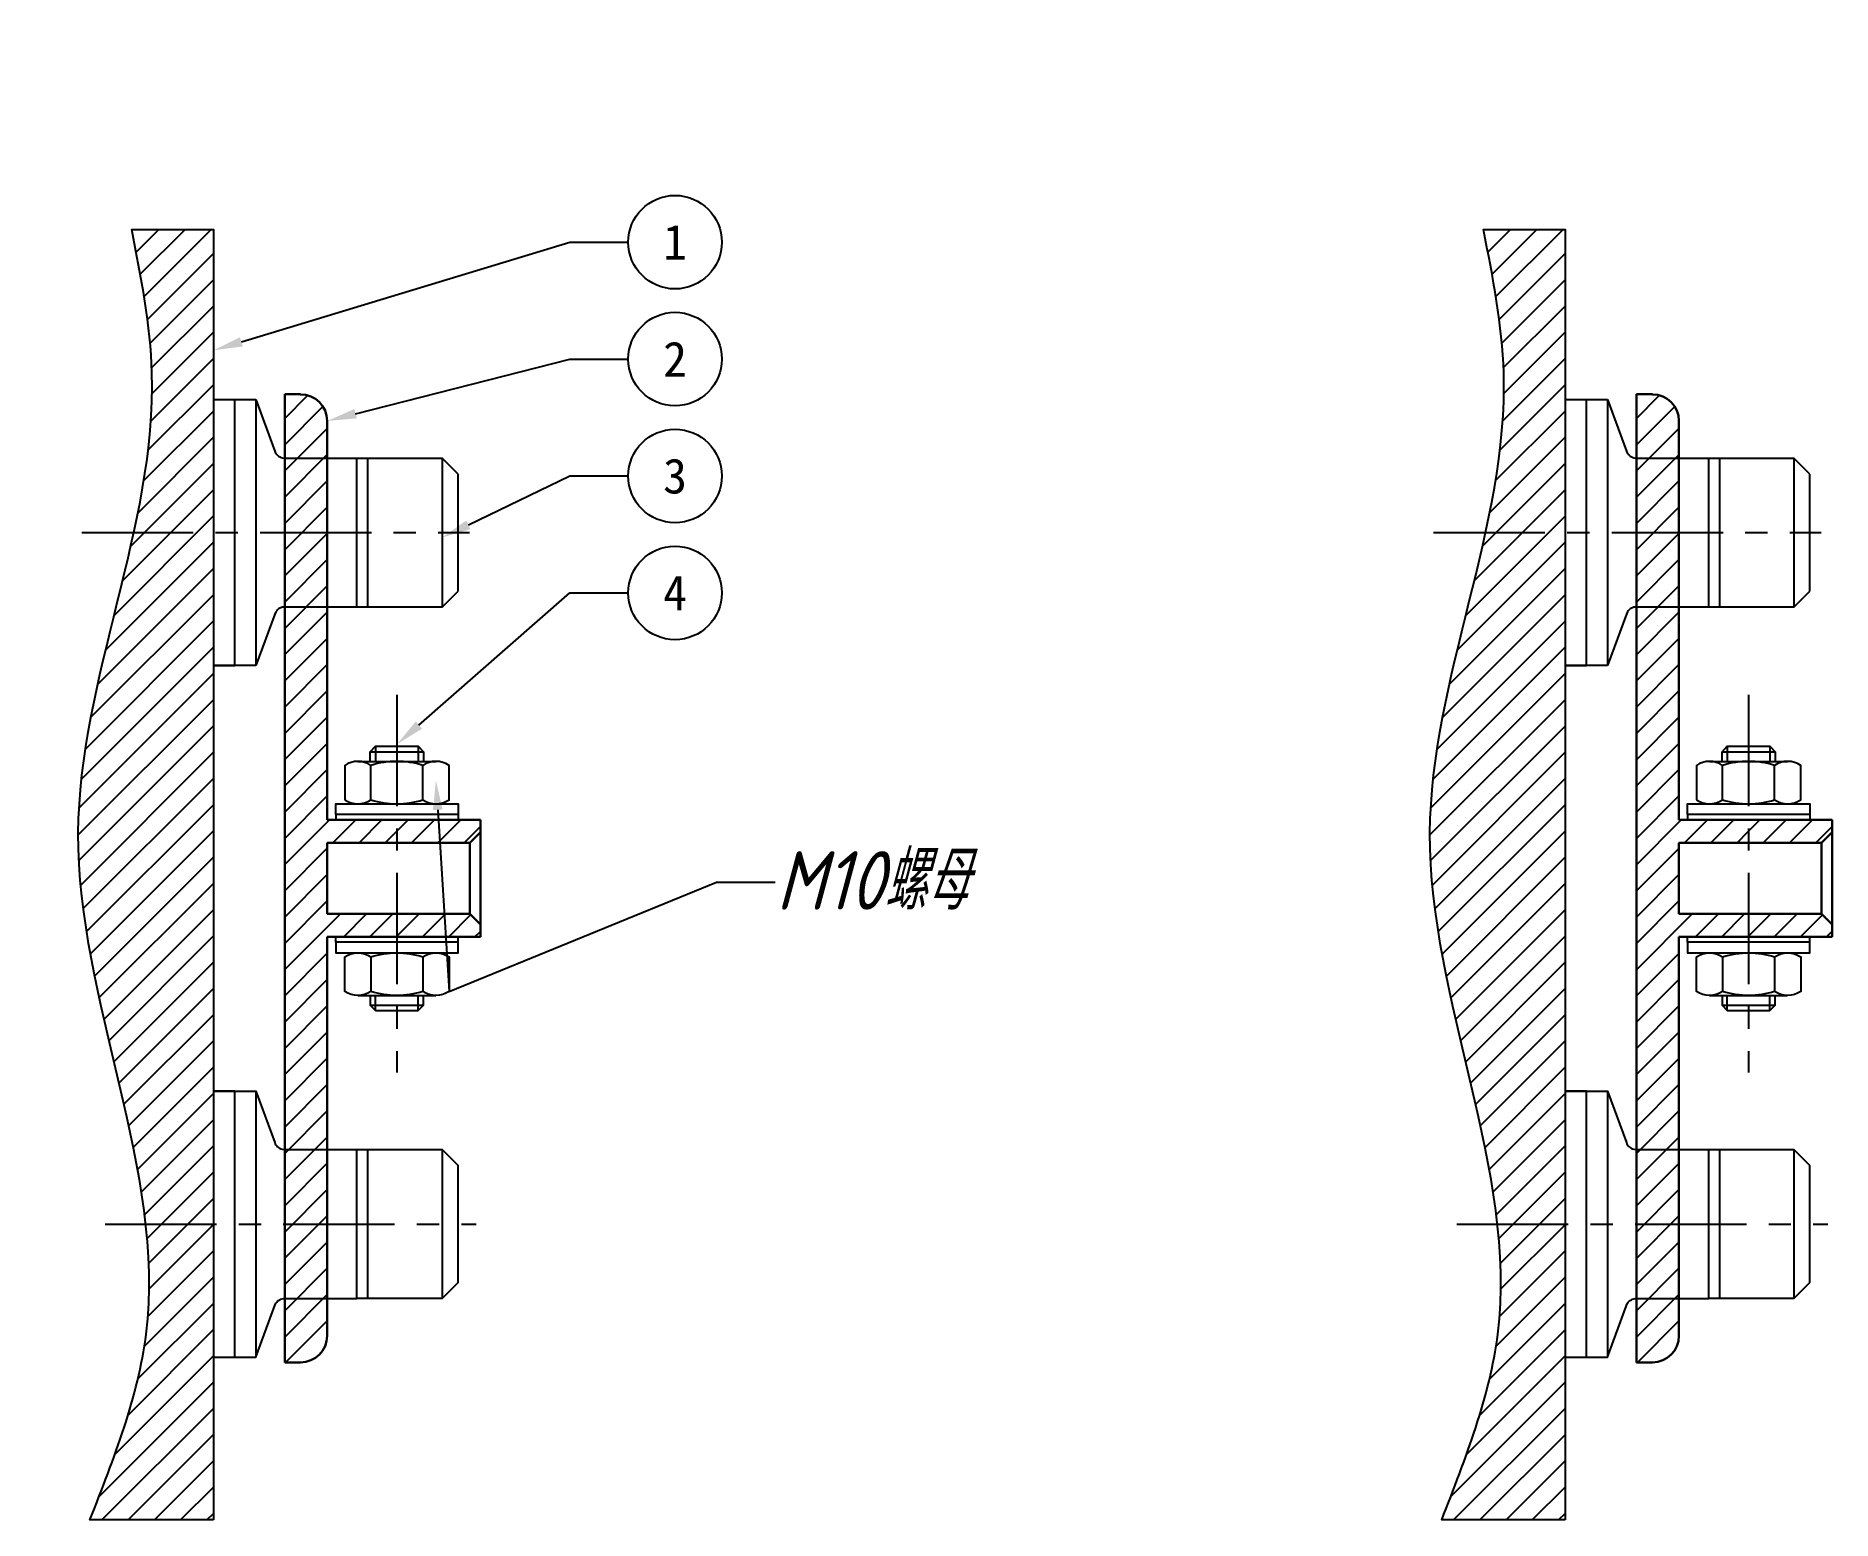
# Model space of a CAD drawing. Header units: millimetres. Extents: x 612 to 766, y 142 to 269.
import ezdxf
from ezdxf import colors
from ezdxf.entities.mleader import LeaderData, LeaderLine
from ezdxf.enums import TextEntityAlignment as Align
from ezdxf.math import Vec2, Vec3

# ---------------------------------------------------------------- set-up
doc = ezdxf.new("R2010")
doc.units = ezdxf.units.MM
doc.linetypes.add('CENTER', pattern=[50.8, 31.75, -6.35, 6.35, -6.35])
doc.styles.add('GB3.5', font='gbeitc.shx', dxfattribs={"bigfont": 'gbcbig.shx'})
doc.styles.add('仿宋', font='', dxfattribs={"width": 0.7})
doc.styles.get('仿宋').set_extended_font_data('FangSong')
pattern_1 = [(45, (115.665, 0), (-1.122532, 1.122532), [])]

# ---------------------------------------------------------------- blocks, each defined once
blk = doc.blocks.new('_TagCircle')
at = {"color": 0, "linetype": 'ByBlock', "lineweight": -2, "transparency": 16777216}
blk.add_circle((0, 0), 4, dxfattribs=at)
at = {"color": 0, "transparency": 16777216, "style": '仿宋'}
blk.add_attdef('TAGNUMBER', text='', height=3, dxfattribs=at).set_placement((0, -1.5), align=Align.CENTER)

msp = doc.modelspace()

# ---------------------------------------------------------------- hatches: boundary and pattern name
h = msp.add_hatch()
h.set_pattern_fill('ANSI31', color=2, scale=0.5)
edge = h.paths.add_edge_path()
edge.add_spline(control_points=[(627.23, 214.82), (627.23, 214.82), (627.23, 214.82), (627.23, 214.82)], knot_values=[0.662112, 0.662112, 0.662112, 0.662112, 0.662116, 0.662116, 0.662116, 0.662116], weights=[1, 1, 1, 1], degree=3, periodic=0)
edge.add_spline(control_points=[(627.23, 214.82), (627.23, 218.61), (627.23, 222.4), (627.23, 226.19)], knot_values=[0.662116, 0.662116, 0.662116, 0.662116, 0.765157, 0.765157, 0.765157, 0.765157], weights=[1, 1, 1, 1], degree=3, periodic=0)
edge.add_line((627.23, 226.19), (620.42, 226.19))
edge.add_spline(control_points=[(620.42, 226.19), (618.56, 217.65), (612.04, 198.08), (620.21, 178.07), (621.43, 167.04)], knot_values=[28.238497, 28.238497, 28.238497, 28.238497, 54.26201, 87.865079, 87.865079, 87.865079, 87.865079], weights=[1, 1, 1, 1, 1], degree=3, periodic=0)
edge.add_line((621.43, 167.04), (627.23, 167.04))
edge.add_spline(control_points=[(627.23, 167.04), (627.23, 170.83), (627.23, 174.63), (627.23, 178.42)], knot_values=[0.229343, 0.229343, 0.229343, 0.229343, 0.33238, 0.33238, 0.33238, 0.33238], weights=[1, 1, 1, 1], degree=3, periodic=0)
edge.add_spline(control_points=[(627.23, 178.42), (627.23, 178.42), (627.23, 178.42), (627.23, 178.42)], knot_values=[0.33238, 0.33238, 0.33238, 0.33238, 0.332384, 0.332384, 0.332384, 0.332384], weights=[1, 1, 1, 1], degree=3, periodic=0)
edge.add_spline(control_points=[(627.23, 178.42), (627.23, 190.55), (627.23, 202.68), (627.23, 214.82)], knot_values=[0.332384, 0.332384, 0.332384, 0.332384, 0.662112, 0.662112, 0.662112, 0.662112], weights=[1, 1, 1, 1], degree=3, periodic=0)
edge = h.paths.add_edge_path()
edge.add_spline(control_points=[(627.23, 252.12), (624.92, 252.12), (622.61, 252.12), (620.28, 252.12), (620.26, 252.12), (620.24, 252.12)], knot_values=[1, 1, 1, 1, 1.99, 1.99, 2, 2, 2, 2], weights=[1, 1, 1, 1, 1, 1], degree=3, periodic=0)
edge.add_spline(control_points=[(620.24, 252.12), (621.04, 248.03), (622.75, 239.36), (621.41, 230.74), (620.42, 226.19)], knot_values=[2, 2, 2, 2, 14.383561, 28.238497, 28.238497, 28.238497, 28.238497], weights=[1, 1, 1, 1, 1], degree=3, periodic=0)
edge.add_line((620.42, 226.19), (627.23, 226.19))
edge.add_spline(control_points=[(627.23, 226.19), (627.23, 229.98), (627.23, 233.78), (627.23, 237.57)], knot_values=[0.765157, 0.765157, 0.765157, 0.765157, 0.868198, 0.868198, 0.868198, 0.868198], weights=[1, 1, 1, 1], degree=3, periodic=0)
edge.add_spline(control_points=[(627.23, 237.57), (627.23, 242.42), (627.23, 247.27), (627.23, 252.12)], knot_values=[0.868198, 0.868198, 0.868198, 0.868198, 1, 1, 1, 1], weights=[1, 1, 1, 1], degree=3, periodic=0)
edge = h.paths.add_edge_path()
edge.add_spline(control_points=[(627.23, 141.73), (627.23, 146.37), (627.23, 151.02), (627.23, 155.67)], knot_values=[0, 0, 0, 0, 0.126298, 0.126298, 0.126298, 0.126298], weights=[1, 1, 1, 1], degree=3, periodic=0)
edge.add_spline(control_points=[(627.23, 155.67), (627.23, 155.67), (627.23, 155.67), (627.23, 155.67)], knot_values=[0.126298, 0.126298, 0.126298, 0.126298, 0.126302, 0.126302, 0.126302, 0.126302], weights=[1, 1, 1, 1], degree=3, periodic=0)
edge.add_spline(control_points=[(627.23, 155.67), (627.23, 159.46), (627.23, 163.25), (627.23, 167.04)], knot_values=[0.126302, 0.126302, 0.126302, 0.126302, 0.229343, 0.229343, 0.229343, 0.229343], weights=[1, 1, 1, 1], degree=3, periodic=0)
edge.add_line((627.23, 167.04), (621.43, 167.04))
edge.add_spline(control_points=[(621.43, 167.04), (621.79, 163.88), (621.99, 155.33), (618.73, 147), (616.66, 141.73)], knot_values=[87.865079, 87.865079, 87.865079, 87.865079, 97.504878, 114.119101, 114.119101, 114.119101, 114.119101], weights=[1, 1, 1, 1, 1], degree=3, periodic=0)
edge.add_spline(control_points=[(616.66, 141.73), (620.15, 141.73), (623.64, 141.73), (627.16, 141.73), (627.19, 141.73), (627.23, 141.73)], knot_values=[114.119101, 114.119101, 114.119101, 114.119101, 115.109101, 115.109101, 115.119101, 115.119101, 115.119101, 115.119101], weights=[1, 1, 1, 1, 1, 1], degree=3, periodic=0)
h.paths.add_polyline_path([(636.97, 191.61), (642.93, 191.61), (642.93, 193.57), (636.97, 193.57), (636.97, 199.66), (642.93, 199.66), (642.93, 201.62), (636.97, 201.62), (636.97, 219.82), (635.87, 219.82), (633.33, 219.82), (633.33, 167.04), (636.97, 167.04)])
h.paths.add_polyline_path([(636.97, 160.67), (635.87, 160.67), (633.33, 160.67), (633.33, 155.21), (634.69, 155.21, 0.414214), (636.97, 157.48)])
h.paths.add_polyline_path([(636.97, 167.04), (633.33, 167.04), (633.33, 160.67), (635.87, 160.67), (636.97, 160.67)])
h.paths.add_polyline_path([(636.97, 232.56), (635.87, 232.56), (633.33, 232.56), (633.33, 226.19), (636.97, 226.19)])
h.paths.add_polyline_path([(636.97, 226.19), (633.33, 226.19), (633.33, 219.82), (635.87, 219.82), (636.97, 219.82)])
h.paths.add_polyline_path([(636.97, 235.74, 0.414214), (634.69, 238.02), (633.33, 238.02), (633.33, 232.56), (635.87, 232.56), (636.97, 232.56)])
h = msp.add_hatch()
h.set_pattern_fill('ANSI31', color=2, scale=0.5)
h.set_pattern_definition(pattern_1)
edge = h.paths.add_edge_path()
edge.add_spline(control_points=[(742.89, 214.82), (742.89, 214.82), (742.89, 214.82), (742.89, 214.82)], knot_values=[0.662112, 0.662112, 0.662112, 0.662112, 0.662116, 0.662116, 0.662116, 0.662116], weights=[1, 1, 1, 1], degree=3, periodic=0)
edge.add_spline(control_points=[(742.89, 214.82), (742.89, 218.61), (742.89, 222.4), (742.89, 226.19)], knot_values=[0.662116, 0.662116, 0.662116, 0.662116, 0.765157, 0.765157, 0.765157, 0.765157], weights=[1, 1, 1, 1], degree=3, periodic=0)
edge.add_line((742.89, 226.19), (736.08, 226.19))
edge.add_spline(control_points=[(736.08, 226.19), (734.22, 217.65), (727.7, 198.08), (735.87, 178.07), (737.1, 167.04)], knot_values=[28.238497, 28.238497, 28.238497, 28.238497, 54.26201, 87.865079, 87.865079, 87.865079, 87.865079], weights=[1, 1, 1, 1, 1], degree=3, periodic=0)
edge.add_line((737.1, 167.04), (742.89, 167.04))
edge.add_spline(control_points=[(742.89, 167.04), (742.89, 170.83), (742.89, 174.63), (742.89, 178.42)], knot_values=[0.229343, 0.229343, 0.229343, 0.229343, 0.33238, 0.33238, 0.33238, 0.33238], weights=[1, 1, 1, 1], degree=3, periodic=0)
edge.add_spline(control_points=[(742.89, 178.42), (742.89, 178.42), (742.89, 178.42), (742.89, 178.42)], knot_values=[0.33238, 0.33238, 0.33238, 0.33238, 0.332384, 0.332384, 0.332384, 0.332384], weights=[1, 1, 1, 1], degree=3, periodic=0)
edge.add_spline(control_points=[(742.89, 178.42), (742.89, 190.55), (742.89, 202.68), (742.89, 214.82)], knot_values=[0.332384, 0.332384, 0.332384, 0.332384, 0.662112, 0.662112, 0.662112, 0.662112], weights=[1, 1, 1, 1], degree=3, periodic=0)
edge = h.paths.add_edge_path()
edge.add_spline(control_points=[(742.89, 252.12), (740.59, 252.12), (738.28, 252.12), (735.95, 252.12), (735.93, 252.12), (735.9, 252.12)], knot_values=[1, 1, 1, 1, 1.99, 1.99, 2, 2, 2, 2], weights=[1, 1, 1, 1, 1, 1], degree=3, periodic=0)
edge.add_spline(control_points=[(735.9, 252.12), (736.71, 248.03), (738.42, 239.36), (737.07, 230.74), (736.08, 226.19)], knot_values=[2, 2, 2, 2, 14.383561, 28.238497, 28.238497, 28.238497, 28.238497], weights=[1, 1, 1, 1, 1], degree=3, periodic=0)
edge.add_line((736.08, 226.19), (742.89, 226.19))
edge.add_spline(control_points=[(742.89, 226.19), (742.89, 229.98), (742.89, 233.78), (742.89, 237.57)], knot_values=[0.765157, 0.765157, 0.765157, 0.765157, 0.868198, 0.868198, 0.868198, 0.868198], weights=[1, 1, 1, 1], degree=3, periodic=0)
edge.add_spline(control_points=[(742.89, 237.57), (742.89, 242.42), (742.89, 247.27), (742.89, 252.12)], knot_values=[0.868198, 0.868198, 0.868198, 0.868198, 1, 1, 1, 1], weights=[1, 1, 1, 1], degree=3, periodic=0)
edge = h.paths.add_edge_path()
edge.add_spline(control_points=[(742.89, 141.73), (742.89, 146.37), (742.89, 151.02), (742.89, 155.67)], knot_values=[0, 0, 0, 0, 0.126298, 0.126298, 0.126298, 0.126298], weights=[1, 1, 1, 1], degree=3, periodic=0)
edge.add_spline(control_points=[(742.89, 155.67), (742.89, 155.67), (742.89, 155.67), (742.89, 155.67)], knot_values=[0.126298, 0.126298, 0.126298, 0.126298, 0.126302, 0.126302, 0.126302, 0.126302], weights=[1, 1, 1, 1], degree=3, periodic=0)
edge.add_spline(control_points=[(742.89, 155.67), (742.89, 159.46), (742.89, 163.25), (742.89, 167.04)], knot_values=[0.126302, 0.126302, 0.126302, 0.126302, 0.229343, 0.229343, 0.229343, 0.229343], weights=[1, 1, 1, 1], degree=3, periodic=0)
edge.add_line((742.89, 167.04), (737.1, 167.04))
edge.add_spline(control_points=[(737.1, 167.04), (737.45, 163.88), (737.66, 155.33), (734.39, 147), (732.33, 141.73)], knot_values=[87.865079, 87.865079, 87.865079, 87.865079, 97.504878, 114.119101, 114.119101, 114.119101, 114.119101], weights=[1, 1, 1, 1, 1], degree=3, periodic=0)
edge.add_spline(control_points=[(732.33, 141.73), (735.82, 141.73), (739.3, 141.73), (742.82, 141.73), (742.86, 141.73), (742.89, 141.73)], knot_values=[114.119101, 114.119101, 114.119101, 114.119101, 115.109101, 115.109101, 115.119101, 115.119101, 115.119101, 115.119101], weights=[1, 1, 1, 1, 1, 1], degree=3, periodic=0)
h.paths.add_polyline_path([(752.63, 191.61), (758.59, 191.61), (758.59, 193.57), (752.63, 193.57), (752.63, 199.66), (758.59, 199.66), (758.59, 201.62), (752.63, 201.62), (752.63, 219.82), (751.54, 219.82), (748.99, 219.82), (748.99, 167.04), (752.63, 167.04)])
h.paths.add_polyline_path([(752.63, 160.67), (751.54, 160.67), (748.99, 160.67), (748.99, 155.21), (750.36, 155.21, 0.414214), (752.63, 157.48)])
h.paths.add_polyline_path([(752.63, 167.04), (748.99, 167.04), (748.99, 160.67), (751.54, 160.67), (752.63, 160.67)])
h.paths.add_polyline_path([(752.63, 232.56), (751.54, 232.56), (748.99, 232.56), (748.99, 226.19), (752.63, 226.19)])
h.paths.add_polyline_path([(752.63, 226.19), (748.99, 226.19), (748.99, 219.82), (751.54, 219.82), (752.63, 219.82)])
h.paths.add_polyline_path([(752.63, 235.74, 0.414214), (750.36, 238.02), (748.99, 238.02), (748.99, 232.56), (751.54, 232.56), (752.63, 232.56)])
h = msp.add_hatch()
h.set_pattern_fill('ANSI31', color=2, scale=0.5)
h.paths.add_polyline_path([(650.07, 200.57), (650.07, 201.62), (642.93, 201.62), (642.93, 199.66), (649.16, 199.66)])
h.paths.add_polyline_path([(650.07, 192.66), (649.16, 193.57), (642.93, 193.57), (642.93, 191.61), (650.07, 191.61)])
h = msp.add_hatch()
h.set_pattern_fill('ANSI31', color=2, scale=0.5)
h.set_pattern_definition(pattern_1)
h.paths.add_polyline_path([(765.74, 200.57), (765.74, 201.62), (758.59, 201.62), (758.59, 199.66), (764.83, 199.66)])
h.paths.add_polyline_path([(765.74, 192.66), (764.83, 193.57), (758.59, 193.57), (758.59, 191.61), (765.74, 191.61)])

# ---------------------------------------------------------------- linework, layer by layer
at = {"color": 6}
for p, q in [((627.23, 237.57), (630.87, 237.57)), ((629.05, 214.82), (629.05, 237.57)), ((630.87, 237.57), (632.47, 233.16)), ((742.89, 237.57), (746.53, 237.57)), ((744.71, 214.82), (744.71, 237.57)), ((746.53, 237.57), (748.14, 233.16)), ((632.47, 233.16), (632.51, 233.06)), ((632.47, 233.16), (632.47, 233.16)), ((632.51, 233.06), (632.57, 232.97)), ((632.57, 232.97), (632.64, 232.88)), ((632.64, 232.88), (632.71, 232.8)), ((632.71, 232.8), (632.8, 232.73)), ((632.8, 232.73), (632.9, 232.67)), ((632.9, 232.67), (633.01, 232.62)), ((633.01, 232.62), (633.11, 232.59)), ((633.11, 232.59), (633.33, 232.56)), ((633.33, 232.56), (635.87, 232.56)), ((635.87, 232.56), (639.51, 232.56)), ((639.51, 232.56), (640.42, 232.56)), ((639.51, 219.82), (639.51, 232.56)), ((640.42, 232.56), (646.79, 232.56)), ((640.42, 232.56), (640.42, 219.82)), ((648.16, 231.2), (646.79, 232.56)), ((646.79, 232.56), (646.79, 219.82)), ((748.14, 233.16), (748.18, 233.06)), ((748.14, 233.16), (748.14, 233.16)), ((748.18, 233.06), (748.23, 232.97)), ((748.23, 232.97), (748.3, 232.88)), ((748.3, 232.88), (748.38, 232.8)), ((748.38, 232.8), (748.47, 232.73)), ((748.47, 232.73), (748.57, 232.67)), ((748.57, 232.67), (748.67, 232.62)), ((748.67, 232.62), (748.78, 232.59)), ((748.78, 232.59), (748.99, 232.56)), ((748.99, 232.56), (751.54, 232.56)), ((751.54, 232.56), (755.18, 232.56)), ((755.18, 232.56), (756.09, 232.56)), ((755.18, 219.82), (755.18, 232.56)), ((756.09, 232.56), (762.46, 232.56)), ((756.09, 232.56), (756.09, 219.82)), ((763.82, 231.2), (762.46, 232.56)), ((762.46, 232.56), (762.46, 219.82)), ((648.16, 221.19), (648.16, 231.2)), ((763.82, 221.19), (763.82, 231.2)), ((633.11, 219.8), (633.01, 219.76)), ((633.22, 219.82), (633.11, 219.8)), ((633.33, 219.82), (633.22, 219.82)), ((633.33, 219.82), (633.33, 219.82)), ((635.87, 219.82), (633.33, 219.82)), ((639.51, 219.82), (635.87, 219.82)), ((640.42, 219.82), (639.51, 219.82)), ((646.79, 219.82), (640.42, 219.82)), ((646.79, 219.82), (648.16, 221.19)), ((748.78, 219.8), (748.67, 219.76)), ((748.89, 219.82), (748.78, 219.8)), ((748.99, 219.82), (748.89, 219.82)), ((748.99, 219.82), (748.99, 219.82)), ((751.54, 219.82), (748.99, 219.82)), ((755.18, 219.82), (751.54, 219.82)), ((756.09, 219.82), (755.18, 219.82)), ((762.46, 219.82), (756.09, 219.82)), ((762.46, 219.82), (763.82, 221.19)), ((632.47, 219.22), (630.87, 214.82)), ((632.57, 219.42), (632.47, 219.22)), ((632.64, 219.51), (632.57, 219.42)), ((632.71, 219.59), (632.64, 219.51)), ((632.8, 219.66), (632.71, 219.59)), ((632.9, 219.72), (632.8, 219.66)), ((633.01, 219.76), (632.9, 219.72)), ((748.14, 219.22), (746.53, 214.82)), ((748.23, 219.42), (748.14, 219.22)), ((748.3, 219.51), (748.23, 219.42)), ((748.38, 219.59), (748.3, 219.51)), ((748.47, 219.66), (748.38, 219.59)), ((748.57, 219.72), (748.47, 219.66)), ((748.67, 219.76), (748.57, 219.72)), ((630.87, 214.82), (627.23, 214.82)), ((627.23, 214.82), (629.05, 214.82)), ((746.53, 214.82), (742.89, 214.82)), ((742.89, 214.82), (744.71, 214.82)), ((641.11, 207.91), (641.11, 206.62)), ((644.75, 207.91), (644.75, 206.62)), ((756.77, 207.91), (756.77, 206.62)), ((760.41, 207.91), (760.41, 206.62)), ((640.65, 207.45), (645.2, 207.45)), ((756.32, 207.45), (760.87, 207.45)), ((637.69, 202.07), (637.69, 201.62)), ((648.16, 202.07), (648.16, 201.62)), ((753.36, 202.07), (753.36, 201.62)), ((763.82, 202.07), (763.82, 201.62)), ((637.69, 191.15), (637.69, 191.61)), ((648.16, 191.15), (648.16, 191.61)), ((753.36, 191.15), (753.36, 191.61)), ((763.82, 191.15), (763.82, 191.61)), ((641.11, 185.32), (641.11, 186.6)), ((644.75, 185.32), (644.75, 186.6)), ((756.77, 185.32), (756.77, 186.6)), ((760.41, 185.32), (760.41, 186.6)), ((640.65, 185.78), (645.2, 185.78)), ((756.32, 185.78), (760.87, 185.78)), ((629.05, 178.42), (627.23, 178.42)), ((744.71, 178.42), (742.89, 178.42)), ((635.87, 173.41), (639.51, 173.41)), ((640.42, 173.41), (646.79, 173.41)), ((751.54, 173.41), (755.18, 173.41)), ((756.09, 173.41), (762.46, 173.41)), ((635.87, 160.67), (639.51, 160.67)), ((751.54, 160.67), (755.18, 160.67))]:
    msp.add_line(p, q, dxfattribs=at)
at = {"color": 6, "linetype": 'Continuous'}
for p, q in [((630.87, 237.57), (630.87, 214.82)), ((746.53, 237.57), (746.53, 214.82)), ((630.87, 178.42), (630.87, 155.67)), ((746.53, 178.42), (746.53, 155.67))]:
    msp.add_line(p, q, dxfattribs=at)
at = {"color": 130, "lineweight": 30}
for p, q in [((634.69, 238.02), (633.33, 238.02)), ((633.33, 155.21), (633.33, 238.02)), ((750.36, 238.02), (748.99, 238.02)), ((748.99, 155.21), (748.99, 238.02)), ((636.97, 201.62), (636.97, 235.74)), ((752.63, 201.62), (752.63, 235.74)), ((636.97, 201.62), (650.07, 201.62)), ((650.07, 201.62), (650.07, 200.57)), ((752.63, 201.62), (765.74, 201.62)), ((765.74, 201.62), (765.74, 200.57)), ((649.16, 199.66), (650.07, 200.57)), ((650.07, 200.57), (650.07, 192.66)), ((764.83, 199.66), (765.74, 200.57)), ((765.74, 200.57), (765.74, 192.66)), ((649.16, 199.66), (636.97, 199.66)), ((636.97, 199.66), (636.97, 193.57)), ((649.16, 199.66), (649.16, 193.57)), ((764.83, 199.66), (752.63, 199.66)), ((752.63, 199.66), (752.63, 193.57)), ((764.83, 199.66), (764.83, 193.57)), ((649.16, 193.57), (636.97, 193.57)), ((649.16, 193.57), (650.07, 192.66)), ((650.07, 191.61), (650.07, 192.66)), ((764.83, 193.57), (752.63, 193.57)), ((764.83, 193.57), (765.74, 192.66)), ((765.74, 191.61), (765.74, 192.66)), ((636.97, 191.61), (636.97, 157.48)), ((636.97, 191.61), (650.07, 191.61)), ((752.63, 191.61), (752.63, 157.48)), ((752.63, 191.61), (765.74, 191.61)), ((634.69, 155.21), (633.33, 155.21)), ((750.36, 155.21), (748.99, 155.21))]:
    msp.add_line(p, q, dxfattribs=at)
at = {"color": 1, "linetype": 'CENTER', "ltscale": 0.3}
for p, q in [((615.98, 226.19), (649.14, 226.19)), ((731.64, 226.19), (764.81, 226.19)), ((642.93, 212.32), (642.93, 180.02)), ((758.59, 212.32), (758.59, 180.02)), ((617.97, 167.04), (649.72, 167.04)), ((733.64, 167.04), (765.38, 167.04))]:
    msp.add_line(p, q, dxfattribs=at)
at = {"color": 2}
for p, q in [((639.58, 206.62), (646.27, 206.62)), ((640.7, 203.33), (640.7, 206.28)), ((645.15, 203.33), (645.15, 206.28)), ((755.24, 206.62), (761.93, 206.62)), ((756.37, 203.33), (756.37, 206.28)), ((760.82, 203.33), (760.82, 206.28)), ((640.7, 189.9), (640.7, 186.94)), ((645.15, 189.9), (645.15, 186.94)), ((756.37, 189.9), (756.37, 186.94)), ((760.82, 189.9), (760.82, 186.94)), ((639.58, 186.6), (646.27, 186.6)), ((755.24, 186.6), (761.93, 186.6))]:
    msp.add_line(p, q, dxfattribs=at)
at = {"color": 6}
for points in [[(640.65, 206.62), (640.65, 207.45), (641.11, 207.91), (644.75, 207.91), (645.2, 207.45), (645.2, 206.62)], [(756.32, 206.62), (756.32, 207.45), (756.77, 207.91), (760.41, 207.91), (760.87, 207.45), (760.87, 206.62)], [(640.65, 186.6), (640.65, 185.78), (641.11, 185.32), (644.75, 185.32), (645.2, 185.78), (645.2, 186.6)], [(756.32, 186.6), (756.32, 185.78), (756.77, 185.32), (760.41, 185.32), (760.87, 185.78), (760.87, 186.6)], [(627.23, 178.42), (630.87, 178.42), (632.47, 174.01), (632.47, 174.01), (632.51, 173.91), (632.57, 173.82), (632.64, 173.73), (632.71, 173.65), (632.8, 173.58), (632.9, 173.52), (633.01, 173.47), (633.11, 173.44), (633.33, 173.41), (635.87, 173.41)], [(627.23, 155.67), (629.05, 155.67), (629.05, 178.42)], [(742.89, 178.42), (746.53, 178.42), (748.14, 174.01), (748.14, 174.01), (748.18, 173.91), (748.23, 173.82), (748.3, 173.73), (748.38, 173.65), (748.47, 173.58), (748.57, 173.52), (748.67, 173.47), (748.78, 173.44), (748.99, 173.41), (751.54, 173.41)], [(742.89, 155.67), (744.71, 155.67), (744.71, 178.42)], [(646.79, 160.67), (648.16, 162.04), (648.16, 172.05), (646.79, 173.41), (646.79, 160.67), (640.42, 160.67)], [(762.46, 160.67), (763.82, 162.04), (763.82, 172.05), (762.46, 173.41), (762.46, 160.67), (756.09, 160.67)], [(627.23, 155.67), (630.87, 155.67), (632.47, 160.07), (632.57, 160.27), (632.64, 160.36), (632.71, 160.44), (632.8, 160.51), (632.9, 160.57), (633.01, 160.61), (633.11, 160.65), (633.22, 160.67), (633.33, 160.67), (633.33, 160.67), (635.87, 160.67)], [(742.89, 155.67), (746.53, 155.67), (748.14, 160.07), (748.23, 160.27), (748.3, 160.36), (748.38, 160.44), (748.47, 160.51), (748.57, 160.57), (748.67, 160.61), (748.78, 160.65), (748.89, 160.67), (748.99, 160.67), (748.99, 160.67), (751.54, 160.67)]]:
    msp.add_lwpolyline(points, dxfattribs=at)
at = {"color": 2}
for points in [[(638.47, 203.33, 0.305815), (640.7, 203.33, 0.153367), (645.15, 203.33, 0.305809), (647.39, 203.33), (647.39, 206.28, 0.305856), (645.15, 206.28, 0.15337), (640.7, 206.28, 0.305815), (638.47, 206.28)], [(754.13, 203.33, 0.305815), (756.37, 203.33, 0.153367), (760.82, 203.33, 0.305809), (763.05, 203.33), (763.05, 206.28, 0.305856), (760.82, 206.28, 0.15337), (756.37, 206.28, 0.305815), (754.13, 206.28)], [(638.47, 189.9, -0.305815), (640.7, 189.9, -0.153367), (645.15, 189.9, -0.305809), (647.39, 189.9), (647.39, 186.94, -0.305856), (645.15, 186.94, -0.15337), (640.7, 186.94, -0.305815), (638.47, 186.94)], [(754.13, 189.9, -0.305815), (756.37, 189.9, -0.153367), (760.82, 189.9, -0.305809), (763.05, 189.9), (763.05, 186.94, -0.305856), (760.82, 186.94, -0.15337), (756.37, 186.94, -0.305815), (754.13, 186.94)]]:
    msp.add_lwpolyline(points, format="xyb", close=True, dxfattribs=at)
at = {"color": 6}
for points in [[(637.69, 202.07), (637.69, 202.98), (648.16, 202.98), (648.16, 202.07)], [(753.36, 202.07), (753.36, 202.98), (763.82, 202.98), (763.82, 202.07)], [(637.69, 191.15), (637.69, 190.24), (648.16, 190.24), (648.16, 191.15)], [(753.36, 191.15), (753.36, 190.24), (763.82, 190.24), (763.82, 191.15)], [(639.51, 173.41), (640.42, 173.41), (640.42, 160.67), (639.51, 160.67)], [(755.18, 173.41), (756.09, 173.41), (756.09, 160.67), (755.18, 160.67)]]:
    msp.add_lwpolyline(points, close=True, dxfattribs=at)
at = {"color": 130, "lineweight": 30}
for centre, start, end in [((634.69, 235.74), 0, 90), ((750.36, 235.74), 0, 90), ((634.69, 157.48), 270, 0), ((750.36, 157.48), 270, 0)]:
    msp.add_arc(centre, 2.27, start, end, dxfattribs=at)
at = {"color": 7}
for points in [[(627.23, 141.73), (627.23, 178.52), (627.23, 215.32), (627.23, 252.12), (624.92, 252.12), (622.61, 252.12), (620.28, 252.12), (620.26, 252.12), (620.24, 252.12), (621.04, 248.03), (624.44, 230.76), (608.54, 199.58), (626.17, 165.99), (618.73, 147), (616.66, 141.73), (620.15, 141.73), (623.64, 141.73), (627.16, 141.73), (627.19, 141.73), (627.23, 141.73)], [(742.89, 141.73), (742.89, 178.52), (742.89, 215.32), (742.89, 252.12), (740.59, 252.12), (738.28, 252.12), (735.95, 252.12), (735.93, 252.12), (735.9, 252.12), (736.71, 248.03), (740.11, 230.76), (724.2, 199.58), (741.83, 165.99), (734.39, 147), (732.33, 141.73), (735.82, 141.73), (739.3, 141.73), (742.82, 141.73), (742.86, 141.73), (742.89, 141.73)]]:
    msp.add_open_spline(points, degree=3, knots=[0, 0, 0, 0, 1, 1, 1, 1.99, 1.99, 2, 2, 2, 14.383561, 54.26201, 97.504878, 114.119101, 114.119101, 114.119101, 115.109101, 115.109101, 115.119101, 115.119101, 115.119101, 115.119101], dxfattribs=at)

# ---------------------------------------------------------------- leaders
at = {"color": 3}
ml = msp.add_multileader_block('Standard', dxfattribs=at)
ml.set_content('_TagCircle', color=3)
ml.set_attribute('TAGNUMBER', '1', width=0)
ml.set_leader_properties()
ml.build(insert=Vec2(0, 0))
ml.multileader.update_dxf_attribs({"text_right_attachment_type": 6, "dogleg_length": 5, "arrow_head_size": 2.5})
ctx = ml.context
ctx.base_point, ctx.char_height, ctx.arrow_head_size, ctx.landing_gap_size, ctx.plane_origin = Vec3(662.73, 251.03), 3.5, 2.5, 0.09, Vec3(627.23, 241.78)
ctx.right_attachment = 6
notes = []
notes.append((ctx, [(0, (1, 1, 0), (657.73, 251.03), (1, 0), 5, [(0, [(627.23, 241.78)], 0, [])])]))
ctx.block.insert = Vec3(666.73, 251.03)
ml = msp.add_multileader_block('Standard', dxfattribs=at)
ml.set_content('_TagCircle', color=3)
ml.set_attribute('TAGNUMBER', '2', width=0)
ml.set_leader_properties()
ml.build(insert=Vec2(0, 0))
ml.multileader.update_dxf_attribs({"text_right_attachment_type": 6, "dogleg_length": 5, "arrow_head_size": 2.5})
ctx = ml.context
ctx.base_point, ctx.char_height, ctx.arrow_head_size, ctx.landing_gap_size, ctx.plane_origin = Vec3(662.73, 241.03), 3.5, 2.5, 0.09, Vec3(636.97, 235.74)
ctx.right_attachment = 6
notes.append((ctx, [(0, (1, 1, 0), (657.73, 241.03), (1, 0), 5, [(0, [(636.97, 235.74)], 0, [])])]))
ctx.block.insert = Vec3(666.73, 241.03)
ml = msp.add_multileader_block('Standard', dxfattribs=at)
ml.set_content('_TagCircle', color=3)
ml.set_attribute('TAGNUMBER', '3', width=0)
ml.set_leader_properties()
ml.build(insert=Vec2(0, 0))
ml.multileader.update_dxf_attribs({"text_right_attachment_type": 6, "dogleg_length": 5, "arrow_head_size": 2.5})
ctx = ml.context
ctx.base_point, ctx.char_height, ctx.arrow_head_size, ctx.landing_gap_size, ctx.plane_origin = Vec3(662.73, 231.03), 3.5, 2.5, 0.09, Vec3(646.79, 225.77)
ctx.right_attachment = 6
notes.append((ctx, [(0, (1, 1, 0), (657.73, 231.03), (1, 0), 5, [(0, [(646.79, 225.77)], 0, [])])]))
ctx.block.insert = Vec3(666.73, 231.03)
ml = msp.add_multileader_block('Standard', dxfattribs=at)
ml.set_content('_TagCircle', color=3)
ml.set_attribute('TAGNUMBER', '4', width=0)
ml.set_leader_properties()
ml.build(insert=Vec2(0, 0))
ml.multileader.update_dxf_attribs({"text_right_attachment_type": 6, "dogleg_length": 5, "arrow_head_size": 2.5})
ctx = ml.context
ctx.base_point, ctx.char_height, ctx.arrow_head_size, ctx.landing_gap_size, ctx.plane_origin = Vec3(662.73, 221.03), 3.5, 2.5, 0.09, Vec3(642.93, 208.08)
ctx.right_attachment = 6
notes.append((ctx, [(0, (1, 1, 0), (657.73, 221.03), (1, 0), 5, [(0, [(642.93, 208.08)], 0, [])])]))
ctx.block.insert = Vec3(666.73, 221.03)
ml = msp.add_multileader_mtext('Standard', dxfattribs=at)
ml.set_content('M10螺母', color=3, style='GB3.5')
ml.set_leader_properties()
ml.build(insert=Vec2(0, 0))
ml.multileader.update_dxf_attribs({"text_right_attachment_type": 6, "dogleg_length": 5, "arrow_head_size": 2.5})
ctx = ml.context
ctx.base_point, ctx.char_height, ctx.arrow_head_size, ctx.landing_gap_size, ctx.plane_origin = Vec3(675.29, 196.3), 5, 2.5, 0.09, Vec3(646.27, 204.98)
ctx.right_attachment = 6
notes.append((ctx, [(0, (1, 1, 0), (670.29, 196.3), (1, 0), 5, [(1, [(646.27, 204.98), (647.39, 186.94)], 0, [])])]))
ctx.mtext.insert, ctx.mtext.width, ctx.mtext.flow_direction = Vec3(675.38, 198.94), 29.3119, 5
for ctx, leaders in notes:
    for number, flags, end, landing, length, lines in leaders:
        leader = LeaderData()
        leader.index, (leader.has_last_leader_line, leader.has_dogleg_vector, leader.attachment_direction) = number, flags
        leader.last_leader_point, leader.dogleg_vector, leader.dogleg_length = Vec3(end), Vec3(landing), length
        for number, points, colour, breaks in lines:
            line = LeaderLine()
            line.index, line.vertices, line.color, line.breaks = number, Vec3.list(points), colors.encode_raw_color(colour), breaks
            leader.lines.append(line)
        ctx.leaders.append(leader)

doc.saveas('drawing.dxf')
